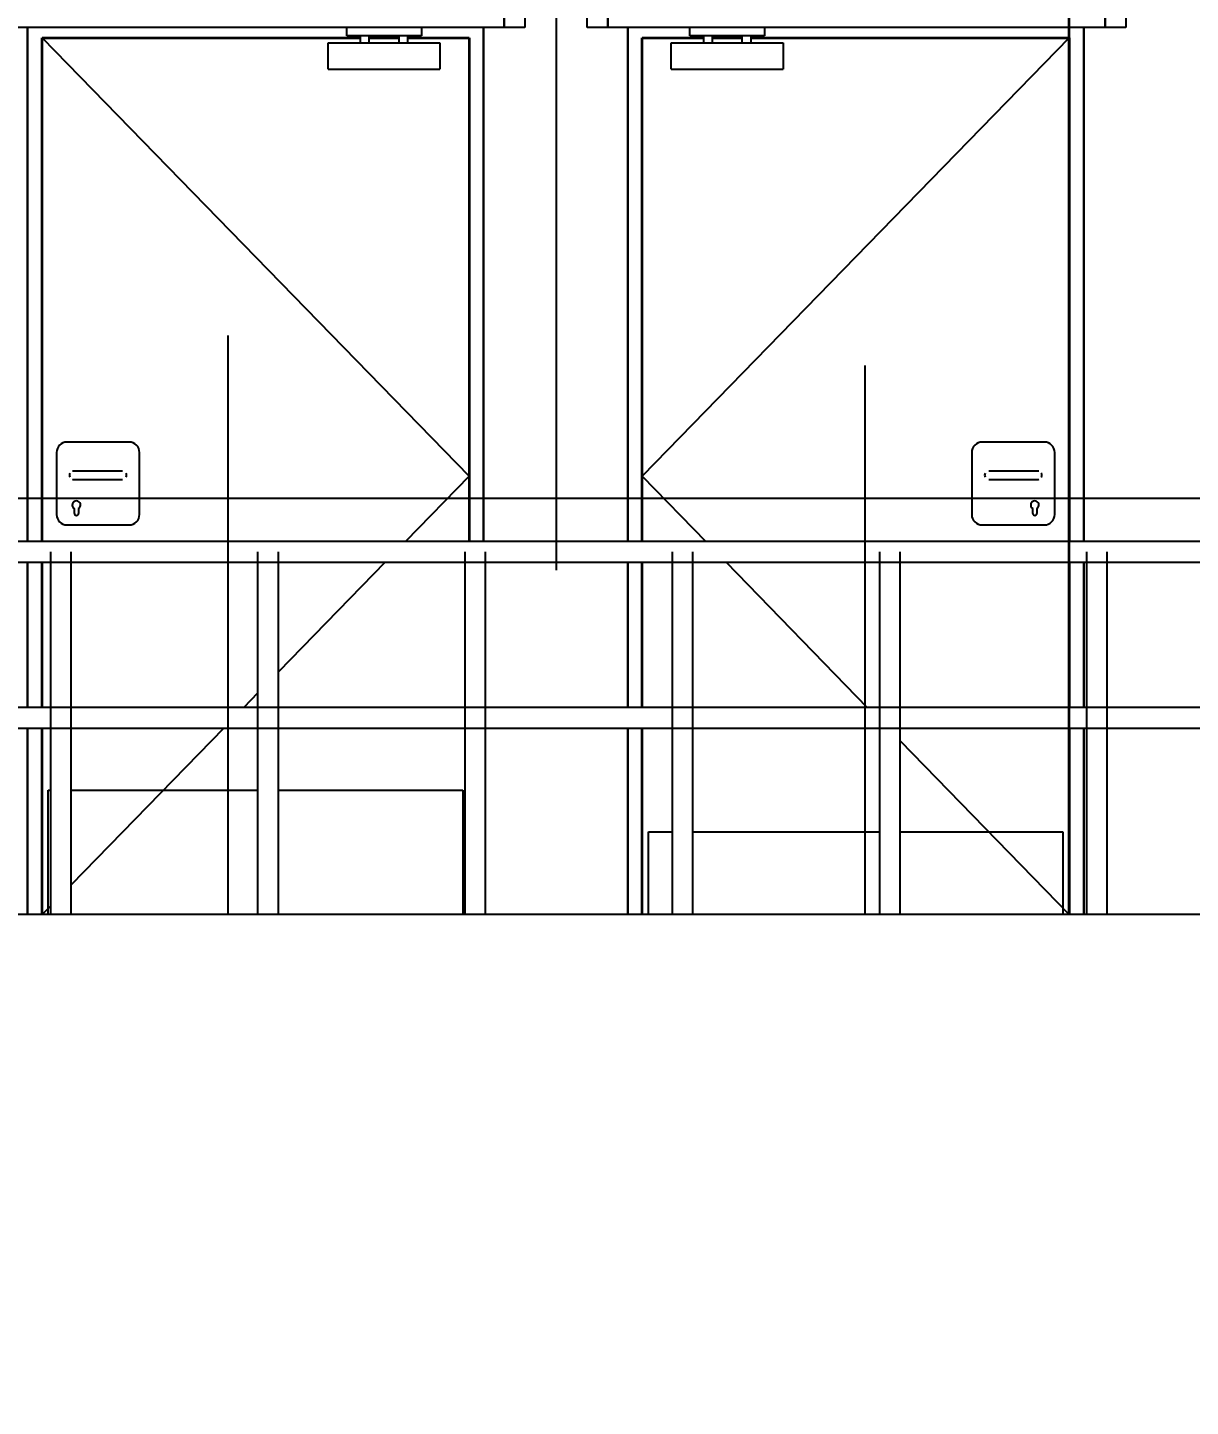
# Model space of a CAD drawing. Header units: millimetres. Extents: x 663313 to 1226001, y 1431724 to 1620898.
# Drawn here: x 849871 to 852676, y 1510068 to 1513395 of the extents above; entities that cross this region are included whole.
import ezdxf

# ---------------------------------------------------------------- set-up
doc = ezdxf.new("R2010")
doc.units = ezdxf.units.MM
doc.set_wipeout_variables(frame=1)
doc.linetypes.add('DPA_Grid _ Level 100', pattern=[1000, 550, -160, 130, -160])
doc.linetypes.add('Grid Line', pattern=[22.225, 12.7, -3.175000000000001, 3.175000000000001, -3.175000000000001])
doc.layers.add('000 - 0_HIDE_OBJ_FRAMING_DEF_SUB', color=7, linetype='Continuous', plot=False)
for name, color, linetype in [('000 - CONCRETE_EX_BUILDING_CUT_COLOR_5', 7, 'Continuous'), ('000 - CONCRETE_EX_BUILDING_MAIN_COLOR_1', 7, 'Continuous'), ('000 - CONCRETE_EX_BUILDING_SUB_COLOR_251', 7, 'Continuous'), ('000 - CONCRETE_EX_BUILDING_WIPEOUT_', 7, 'Continuous')]:
    doc.layers.add(name, color=color, linetype=linetype)
doc.styles.add('Arial_1', font='arial.ttf', dxfattribs={"height": 125})

# ---------------------------------------------------------------- blocks, each defined once
blk = doc.blocks.new('A$Cc1931124')
at = {"layer": '000 - 0_HIDE_OBJ_FRAMING_DEF_SUB', "color": 7, "linetype": 'Grid Line'}
blk.add_line((10.58428055536911, 9.595913556637015), (10.58428055536911, -1.869362701894943), dxfattribs=at)
at = {"layer": '000 - 0_HIDE_OBJ_FRAMING_DEF_SUB', "color": 7, "ltscale": 15}
blk.add_lwpolyline([(2.482848443905596, -1.69551309966505), (15.63102054980095, -1.69551309966505, -0.6377520879435784), (15.64975852402836, -1.744704212295119), (15.61411260033469, -1.780709630577121), (15.78450566204242, -1.610316571314115), (15.74696356209438, -1.648438822245453, 0.6100499591020645), (15.76759771257616, -1.69551309966505), (28.79609611397586, -1.69551309966505)], format="xyb", dxfattribs=at)
blk = doc.blocks.new('Railing - 50mm-V68-ENT 4 ELE-2 sheet')
at = {"layer": '000 - CONCRETE_EX_BUILDING_SUB_COLOR_251', "color": 7}
for p, q in [((-146259.6074795941, 104525.0000000002), (-146259.6074795941, 103650.0000000002)), ((-146209.6074795942, 103650.0000000002), (-146209.6074795942, 104525.0000000002))]:
    blk.add_line(p, q, dxfattribs=at)
blk = doc.blocks.new('Railing - Railing-15265332-ENT 4 ELE-2 sheet')
at = {"layer": '000 - CONCRETE_EX_BUILDING_SUB_COLOR_251', "color": 7}
for p, q in [((-146014.602825063, 104150.0000000004), (-150214.5987598419, 104150.0000000004)), ((-150200.2589485213, 104100.0000000005), (-146014.602825063, 104100.0000000005))]:
    blk.add_line(p, q, dxfattribs=at)
at = {"color": 7}
for p in [(-2999.999999999838, 0), (-2499.999999999882, 0), (-1999.999999999823, 0), (-1499.999999999832, 0), (-999.999999999842, 0), (-499.999999999817, 0)]:
    blk.add_blockref('Railing - 50mm-V68-ENT 4 ELE-2 sheet', p, dxfattribs=at)
blk = doc.blocks.new('Top Rail Type - Top Rail_Internal_-15265335-ENT 4 ELE-2 sheet')
at = {"layer": '000 - CONCRETE_EX_BUILDING_SUB_COLOR_251', "color": 7}
for p, q in [((-146014.6025329122, 104550.0000000002), (-150214.5984676921, 104550.0000000002)), ((-150200.2586563716, 104500.0000000002), (-146014.6025329122, 104500.0000000002))]:
    blk.add_line(p, q, dxfattribs=at)
blk = doc.blocks.new('DPA_DR-SG-SW-roomcal - D5_1100x2150 mm-23414587-ENT 4 ELE-2 sheet')
at = {"layer": '000 - CONCRETE_EX_BUILDING_MAIN_COLOR_1', "color": 7}
for p, q in [((-149314.6671564466, 105790.0000000001), (-149314.6671564466, 104550.0000000001)), ((-148214.6671564466, 104550.0000000001), (-148214.6671564466, 105790.0000000001)), ((-149279.6671564466, 105765.0000000001), (-148249.6671564466, 104707.5000000001)), ((-149279.6671564466, 104550.0000000001), (-149279.6671564466, 105765.0000000001)), ((-149279.6671564466, 105765.0000000001), (-148512.0569832849, 105765.0000000001)), ((-148490.1671564466, 105765.0000000001), (-148419.0569832849, 105765.0000000001)), ((-148397.1671564466, 105765.0000000001), (-148249.6671564466, 105765.0000000001)), ((-148249.6671564466, 104550.0000000001), (-148249.6671564466, 105765.0000000001)), ((-149069.6671564466, 104790.0000000001), (-149219.6671564466, 104790.0000000001)), ((-149244.6671564466, 104765.0000000001), (-149244.6671564466, 104615.0000000001)), ((-149044.6671564466, 104615.0000000001), (-149044.6671564466, 104765.0000000001)), ((-149100.6671564466, 104720.0000000002), (-149188.6671564466, 104720.0000000002)), ((-149188.6671564466, 104700.0000000002), (-149100.6671564466, 104700.0000000002)), ((-148249.6671564466, 104707.5000000001), (-148403.0714117657, 104550.0000000001)), ((-149201.7543179945, 104618.0000000001), (-149201.7543179945, 104629.3397459622)), ((-149191.7543179945, 104629.3397459622), (-149191.7543179945, 104618.0000000001)), ((-149219.6671564466, 104590.0000000001), (-149069.6671564466, 104590.0000000001)), ((-149314.6671564466, 104500.0000000001), (-149314.6671564466, 104150.0000000003)), ((-149279.6671564466, 104150.0000000003), (-149279.6671564466, 104500.0000000001)), ((-148451.7711753591, 104500.0000000001), (-148709.607479594, 104235.2797167686)), ((-148759.6074795941, 104183.9447653122), (-148792.6695205126, 104150.0000000003)), ((-149314.6671564466, 104100.0000000003), (-149314.6671564466, 103650.0000000001)), ((-149279.6671564466, 103650.0000000001), (-149279.6671564466, 104100.0000000003)), ((-148841.3692841059, 104100.0000000003), (-149209.7448784564, 103721.7891349269)), ((-149264.6671564466, 103650.0000000001), (-149264.6671564466, 103950.0000000001)), ((-149264.6671564466, 103950.0000000001), (-149259.6074795941, 103950.0000000001)), ((-149209.6074795941, 103950.0000000001), (-148759.6074795941, 103950.0000000001)), ((-148709.6074795941, 103950.0000000001), (-148264.6671564466, 103950.0000000001)), ((-148264.6671564466, 103950.0000000001), (-148264.6671564466, 103650.0000000001)), ((-149259.6074795941, 103670.5952507491), (-149279.6671564466, 103650.0000000001))]:
    blk.add_line(p, q, dxfattribs=at)
at = {"layer": '000 - CONCRETE_EX_BUILDING_MAIN_COLOR_1', "color": 7, "lineweight": 35}
for p, q in [((-149279.6671564466, 105765.0000000001), (-148512.0569832849, 105765.0000000001)), ((-149279.6671564466, 104550.0000000001), (-149279.6671564466, 105765.0000000001)), ((-148490.1671564466, 105765.0000000001), (-148419.0569832849, 105765.0000000001)), ((-148397.1671564466, 105765.0000000001), (-148249.6671564466, 105765.0000000001)), ((-148249.6671564466, 105765.0000000001), (-148249.6671564466, 104550.0000000001)), ((-149279.6671564466, 104150.0000000003), (-149279.6671564466, 104500.0000000001)), ((-149279.6671564466, 103650.0000000001), (-149279.6671564466, 104100.0000000003))]:
    blk.add_line(p, q, dxfattribs=at)
at = {"layer": '000 - CONCRETE_EX_BUILDING_MAIN_COLOR_1', "color": 7, "flags": 128}
for points in [[(-149203.6671564466, 104700.0000000002), (-149203.6551580465, 104700.0000000002), (-149203.6191820411, 104700.0000000002), (-149203.5592859844, 104700.0000000002), (-149203.4755656972, 104700.0000000002), (-149203.3681551142, 104700.0000000002), (-149203.2372260694, 104700.0000000002), (-149203.0829880213, 104700.0000000002), (-149202.9056877178, 104700.0000000002), (-149202.7056088018, 104700.0000000002), (-149202.4830713566, 104700.0000000002), (-149202.2384313949, 104700.0000000002), (-149201.9720802883, 104700.0000000002), (-149201.6844441418, 104700.0000000002), (-149201.3759831118, 104700.0000000002), (-149201.0471906702, 104700.0000000002), (-149200.6985928149, 104700.0000000002), (-149200.3307472279, 104700.0000000002), (-149199.9442423837, 104700.0000000002), (-149199.5396966077, 104700.0000000002), (-149199.1177570868, 104700.0000000002), (-149198.6790988342, 104700.0000000002), (-149198.2244236096, 104700.0000000002), (-149197.7544587963, 104700.0000000002), (-149197.2699562377, 104700.0000000002), (-149196.7716910346, 104700.0000000002), (-149196.2604603051, 104700.0000000002), (-149195.7370819092, 104700.0000000002), (-149195.2023931407, 104700.0000000002), (-149194.6572493877, 104700.0000000002), (-149194.1025227638, 104700.0000000002), (-149193.5391007132, 104700.0000000002), (-149192.9678845911, 104700.0000000002), (-149192.3897882214, 104700.0000000002), (-149191.805736435, 104700.0000000002), (-149191.2166635901, 104700.0000000002), (-149190.6235120777, 104700.0000000002), (-149190.0272308135, 104700.0000000002), (-149189.4287737206, 104700.0000000002), (-149188.8290982024, 104700.0000000002), (-149188.6671564466, 104700.0000000002)], [(-149188.6671564466, 104720.0000000002), (-149189.2669964594, 104720.0000000002), (-149189.8658768561, 104720.0000000002), (-149190.4628395559, 104720.0000000002), (-149191.0569295458, 104720.0000000002), (-149191.6471964085, 104720.0000000002), (-149192.2326958431, 104720.0000000002), (-149192.812491175, 104720.0000000002), (-149193.3856548558, 104720.0000000002), (-149193.9512699457, 104720.0000000002), (-149194.5084315813, 104720.0000000002), (-149195.0562484226, 104720.0000000002), (-149195.5938440797, 104720.0000000002), (-149196.1203585143, 104720.0000000002), (-149196.6349494155, 104720.0000000002), (-149197.1367935475, 104720.0000000002), (-149197.625088067, 104720.0000000002), (-149198.0990518069, 104720.0000000002), (-149198.5579265262, 104720.0000000002), (-149199.0009781232, 104720.0000000002), (-149199.4274978101, 104720.0000000002), (-149199.8368032461, 104720.0000000002), (-149200.2282396301, 104720.0000000002), (-149200.6011807472, 104720.0000000002), (-149200.9550299711, 104720.0000000002), (-149201.2892212187, 104720.0000000002), (-149201.6032198552, 104720.0000000002), (-149201.8965235499, 104720.0000000002), (-149202.1686630792, 104720.0000000002), (-149202.4192030782, 104720.0000000002), (-149202.6477427361, 104720.0000000002), (-149202.8539164384, 104720.0000000002), (-149203.0373943509, 104720.0000000002), (-149203.1978829484, 104720.0000000002), (-149203.3351254831, 104720.0000000002), (-149203.4489023965, 104720.0000000002), (-149203.5390316695, 104720.0000000002), (-149203.6053691147, 104720.0000000002), (-149203.6478086062, 104720.0000000002), (-149203.6662822501, 104720.0000000002)], [(-149085.6671564466, 104720.0000000002), (-149085.6791548466, 104720.0000000002), (-149085.715130852, 104720.0000000002), (-149085.7750269088, 104720.0000000002), (-149085.8587471959, 104720.0000000002), (-149085.966157779, 104720.0000000002), (-149086.0970868238, 104720.0000000002), (-149086.251324872, 104720.0000000002), (-149086.4286251754, 104720.0000000002), (-149086.6287040914, 104720.0000000002), (-149086.8512415366, 104720.0000000002), (-149087.0958814983, 104720.0000000002), (-149087.3622326049, 104720.0000000002), (-149087.6498687514, 104720.0000000002), (-149087.9583297813, 104720.0000000002), (-149088.287122223, 104720.0000000002), (-149088.6357200783, 104720.0000000002), (-149089.0035656653, 104720.0000000002), (-149089.3900705095, 104720.0000000002), (-149089.7946162855, 104720.0000000002), (-149090.2165558064, 104720.0000000002), (-149090.655214059, 104720.0000000002), (-149091.1098892836, 104720.0000000002), (-149091.579854097, 104720.0000000002), (-149092.0643566555, 104720.0000000002), (-149092.5626218586, 104720.0000000002), (-149093.0738525881, 104720.0000000002), (-149093.597230984, 104720.0000000002), (-149094.1319197525, 104720.0000000002), (-149094.6770635055, 104720.0000000002), (-149095.2317901295, 104720.0000000002), (-149095.79521218, 104720.0000000002), (-149096.3664283021, 104720.0000000002), (-149096.9445246718, 104720.0000000002), (-149097.5285764582, 104720.0000000002), (-149098.1176493031, 104720.0000000002), (-149098.7108008155, 104720.0000000002), (-149099.3070820796, 104720.0000000002), (-149099.9055391726, 104720.0000000002), (-149100.5052146908, 104720.0000000002), (-149100.6671564466, 104720.0000000002)], [(-149100.6671564466, 104700.0000000002), (-149100.0673164338, 104700.0000000002), (-149099.4684360371, 104700.0000000002), (-149098.8714733372, 104700.0000000002), (-149098.2773833474, 104700.0000000002), (-149097.6871164846, 104700.0000000002), (-149097.1016170502, 104700.0000000002), (-149096.5218217181, 104700.0000000002), (-149095.9486580373, 104700.0000000002), (-149095.3830429475, 104700.0000000002), (-149094.825881312, 104700.0000000002), (-149094.2780644706, 104700.0000000002), (-149093.7404688135, 104700.0000000002), (-149093.213954379, 104700.0000000002), (-149092.6993634778, 104700.0000000002), (-149092.1975193456, 104700.0000000002), (-149091.7092248262, 104700.0000000002), (-149091.2352610863, 104700.0000000002), (-149090.776386367, 104700.0000000002), (-149090.3333347699, 104700.0000000002), (-149089.9068150831, 104700.0000000002), (-149089.497509647, 104700.0000000002), (-149089.1060732631, 104700.0000000002), (-149088.7331321461, 104700.0000000002), (-149088.3792829221, 104700.0000000002), (-149088.0450916745, 104700.0000000002), (-149087.7310930379, 104700.0000000002), (-149087.4377893433, 104700.0000000002), (-149087.1656498139, 104700.0000000002), (-149086.915109815, 104700.0000000002), (-149086.6865701571, 104700.0000000002), (-149086.4803964549, 104700.0000000002), (-149086.2969185422, 104700.0000000002), (-149086.1364299448, 104700.0000000002), (-149085.9991874101, 104700.0000000002), (-149085.8854104968, 104700.0000000002), (-149085.7952812237, 104700.0000000002), (-149085.7289437786, 104700.0000000002), (-149085.6865042869, 104700.0000000002), (-149085.6680306431, 104700.0000000002)]]:
    blk.add_lwpolyline(points, dxfattribs=at)
at = {"layer": '000 - CONCRETE_EX_BUILDING_MAIN_COLOR_1', "color": 7}
for centre, radius, start, end in [((-149219.6671564466, 104765.0000000001), 25, 90, 180), ((-149069.6671564466, 104765.0000000001), 25.0000000000291, 0, 90), ((-149203.6671564466, 104710.0000000001), 10, 150.0000000001043, 180), ((-149203.6671564466, 104710.0000000001), 10, 150.0000000001043, 180), ((-149203.6671564466, 104710.0000000001), 10.00000000003154, 180, 209.9999999999891), ((-149203.6671564466, 104710.0000000001), 10.00000000003154, 180, 209.9999999999891), ((-149203.6671564466, 104710.0000000001), 9.999999999977296, 90, 105.000000000071), ((-149203.6671564466, 104710.0000000001), 9.999999999977296, 90, 105.000000000071), ((-149203.6671564466, 104710.0000000001), 10, 254.9999999999703, 269.9999999999996), ((-149203.6671564466, 104710.0000000001), 10, 254.9999999999703, 269.9999999999996), ((-149085.6671564466, 104710.0000000001), 10.00000000000769, 90, 97.22754938326013), ((-149085.6671564466, 104710.0000000001), 10, 262.7724506162211, 269.9999999999996), ((-149085.6671564466, 104710.0000000001), 9.999999999991783, 0, 29.99999999997421), ((-149085.6671564466, 104710.0000000001), 10, 330.0000000000206, 0), ((-149196.7543179945, 104638.0000000001), 9.999999999966578, 300.0000000002321, 240.0000000000559), ((-149219.6671564466, 104615.0000000001), 25, 180, 269.9999999999996), ((-149196.7543179945, 104618.0000000001), 5.000000000029104, 180, 0), ((-149069.6671564466, 104615.0000000001), 25.0000000000291, 269.9999999999996, 0)]:
    blk.add_arc(centre, radius, start, end, dxfattribs=at)
blk = doc.blocks.new('DPA_DR-SG-SW-roomcal - D4_1100x2150 mm-23090614-ENT 4 ELE-2 sheet')
at = {"layer": '000 - CONCRETE_EX_BUILDING_MAIN_COLOR_1', "color": 7}
for p, q in [((-147866.6671564466, 105790.0000000001), (-147866.6671564466, 104550.0000000001)), ((-146766.6671564466, 104549.8474553801), (-146766.6671564466, 105790.0000000001)), ((-146801.6671564466, 105765.0000000001), (-147831.6671564465, 104707.5000000001)), ((-147831.6671564465, 105765.0000000001), (-147831.6671564465, 104550.0000000001)), ((-147831.6671564465, 105765.0000000001), (-147684.1671564466, 105765.0000000001)), ((-147662.2773296082, 105765.0000000001), (-147591.1671564466, 105765.0000000001)), ((-147569.2773296082, 105765.0000000001), (-146801.6671564466, 105765.0000000001)), ((-146801.6671564466, 105765.0000000001), (-146801.6671564466, 104549.8403561741)), ((-146861.6671564465, 104790.0000000001), (-147011.6671564466, 104790.0000000001)), ((-147036.6671564466, 104765.0000000001), (-147036.6671564466, 104615.0000000001)), ((-146836.6671564466, 104615.0000000001), (-146836.6671564466, 104765.0000000001)), ((-147831.6671564465, 104707.5000000001), (-147678.2629011274, 104550.0000000001)), ((-146892.6671564465, 104720.0000000002), (-146980.6671564465, 104720.0000000002)), ((-146980.6671564465, 104700.0000000002), (-146892.6671564465, 104700.0000000002)), ((-146889.5799948987, 104618.0000000001), (-146889.5799948987, 104629.3397459622)), ((-146879.5799948986, 104629.3397459622), (-146879.5799948986, 104618.0000000001)), ((-147011.6671564466, 104590.0000000001), (-146861.6671564465, 104590.0000000001)), ((-147866.6671564466, 104500.0000000001), (-147866.6671564466, 104150.0000000003)), ((-147831.6671564465, 104500.0000000001), (-147831.6671564465, 104150.0000000003)), ((-147629.563137534, 104500.0000000001), (-147288.6647923806, 104150.0000000003)), ((-146801.6671564466, 104500.1601720893), (-146801.6671564466, 104149.8403562336)), ((-146766.6671564466, 104149.8474554396), (-146766.6671564466, 104500.153049392)), ((-147866.6671564466, 104100.0000000003), (-147866.6671564466, 103650.0000000001)), ((-147831.6671564465, 104100.0000000003), (-147831.6671564465, 103650.0000000001)), ((-146801.6671564466, 104100.1601720301), (-146801.6671564466, 103650.0000000001)), ((-146766.6671564466, 103650.0000000001), (-146766.6671564466, 104100.1530493327)), ((-147209.6074795941, 104068.8319337171), (-146801.6671564466, 103650.0000000001)), ((-147816.6671564466, 103650.0000000001), (-147816.6671564466, 103850.0000000001)), ((-147816.6671564466, 103850.0000000001), (-147759.6074795941, 103850.0000000001)), ((-147709.6074795941, 103850.0000000001), (-147259.607479594, 103850.0000000001)), ((-147209.6074795941, 103850.0000000001), (-146816.6671564465, 103850.0000000001)), ((-146816.6671564465, 103850.0000000001), (-146816.6671564465, 103650.0000000001))]:
    blk.add_line(p, q, dxfattribs=at)
at = {"layer": '000 - CONCRETE_EX_BUILDING_MAIN_COLOR_1', "color": 7, "lineweight": 35}
for p, q in [((-147831.6671564465, 105765.0000000001), (-147684.1671564466, 105765.0000000001)), ((-147831.6671564465, 104550.0000000001), (-147831.6671564465, 105765.0000000001)), ((-147662.2773296082, 105765.0000000001), (-147591.1671564466, 105765.0000000001)), ((-147569.2773296082, 105765.0000000001), (-146801.6671564466, 105765.0000000001)), ((-146801.6671564466, 105765.0000000001), (-146801.6671564466, 104549.8403561741)), ((-147831.6671564465, 104150.0000000003), (-147831.6671564465, 104500.0000000001)), ((-146801.6671564466, 104500.1601720893), (-146801.6671564466, 104149.8403562336)), ((-147831.6671564465, 103650.0000000001), (-147831.6671564465, 104100.0000000003)), ((-146801.6671564466, 104100.1601720301), (-146801.6671564466, 103650.0000000001))]:
    blk.add_line(p, q, dxfattribs=at)
at = {"layer": '000 - CONCRETE_EX_BUILDING_MAIN_COLOR_1', "color": 7, "flags": 128}
for points in [[(-146995.6671564465, 104700.0000000002), (-146995.6551580464, 104700.0000000002), (-146995.6191820411, 104700.0000000002), (-146995.5592859843, 104700.0000000002), (-146995.4755656971, 104700.0000000002), (-146995.3681551141, 104700.0000000002), (-146995.2372260693, 104700.0000000002), (-146995.0829880212, 104700.0000000002), (-146994.9056877178, 104700.0000000002), (-146994.7056088017, 104700.0000000002), (-146994.4830713565, 104700.0000000002), (-146994.2384313948, 104700.0000000002), (-146993.9720802882, 104700.0000000002), (-146993.6844441417, 104700.0000000002), (-146993.3759831117, 104700.0000000002), (-146993.0471906702, 104700.0000000002), (-146992.6985928148, 104700.0000000002), (-146992.3307472278, 104700.0000000002), (-146991.9442423836, 104700.0000000002), (-146991.5396966077, 104700.0000000002), (-146991.1177570867, 104700.0000000002), (-146990.6790988341, 104700.0000000002), (-146990.2244236095, 104700.0000000002), (-146989.7544587962, 104700.0000000002), (-146989.2699562376, 104700.0000000002), (-146988.7716910345, 104700.0000000002), (-146988.260460305, 104700.0000000002), (-146987.7370819091, 104700.0000000002), (-146987.2023931407, 104700.0000000002), (-146986.6572493876, 104700.0000000002), (-146986.1025227637, 104700.0000000002), (-146985.5391007131, 104700.0000000002), (-146984.967884591, 104700.0000000002), (-146984.3897882213, 104700.0000000002), (-146983.8057364349, 104700.0000000002), (-146983.21666359, 104700.0000000002), (-146982.6235120776, 104700.0000000002), (-146982.0272308134, 104700.0000000002), (-146981.4287737205, 104700.0000000002), (-146980.8290982024, 104700.0000000002), (-146980.6671564465, 104700.0000000002)], [(-146980.6671564465, 104720.0000000002), (-146981.2669964593, 104720.0000000002), (-146981.8658768561, 104720.0000000002), (-146982.4628395559, 104720.0000000002), (-146983.0569295457, 104720.0000000002), (-146983.6471964084, 104720.0000000002), (-146984.2326958429, 104720.0000000002), (-146984.8124911749, 104720.0000000002), (-146985.3856548558, 104720.0000000002), (-146985.9512699456, 104720.0000000002), (-146986.5084315811, 104720.0000000002), (-146987.0562484225, 104720.0000000002), (-146987.5938440796, 104720.0000000002), (-146988.1203585142, 104720.0000000002), (-146988.6349494153, 104720.0000000002), (-146989.1367935475, 104720.0000000002), (-146989.625088067, 104720.0000000002), (-146990.0990518068, 104720.0000000002), (-146990.5579265261, 104720.0000000002), (-146991.0009781232, 104720.0000000002), (-146991.42749781, 104720.0000000002), (-146991.8368032461, 104720.0000000002), (-146992.22823963, 104720.0000000002), (-146992.6011807471, 104720.0000000002), (-146992.955029971, 104720.0000000002), (-146993.2892212187, 104720.0000000002), (-146993.6032198552, 104720.0000000002), (-146993.8965235498, 104720.0000000002), (-146994.1686630792, 104720.0000000002), (-146994.4192030781, 104720.0000000002), (-146994.647742736, 104720.0000000002), (-146994.8539164382, 104720.0000000002), (-146995.0373943508, 104720.0000000002), (-146995.1978829483, 104720.0000000002), (-146995.335125483, 104720.0000000002), (-146995.4489023963, 104720.0000000002), (-146995.5390316694, 104720.0000000002), (-146995.6053691145, 104720.0000000002), (-146995.6478086062, 104720.0000000002), (-146995.6662822499, 104720.0000000002)], [(-146877.6671564465, 104720.0000000002), (-146877.6791548466, 104720.0000000002), (-146877.715130852, 104720.0000000002), (-146877.7750269087, 104720.0000000002), (-146877.8587471959, 104720.0000000002), (-146877.9661577789, 104720.0000000002), (-146878.0970868237, 104720.0000000002), (-146878.2513248718, 104720.0000000002), (-146878.4286251752, 104720.0000000002), (-146878.6287040914, 104720.0000000002), (-146878.8512415365, 104720.0000000002), (-146879.0958814982, 104720.0000000002), (-146879.3622326048, 104720.0000000002), (-146879.6498687514, 104720.0000000002), (-146879.9583297813, 104720.0000000002), (-146880.2871222228, 104720.0000000002), (-146880.6357200782, 104720.0000000002), (-146881.0035656652, 104720.0000000002), (-146881.3900705094, 104720.0000000002), (-146881.7946162854, 104720.0000000002), (-146882.2165558063, 104720.0000000002), (-146882.6552140588, 104720.0000000002), (-146883.1098892835, 104720.0000000002), (-146883.5798540969, 104720.0000000002), (-146884.0643566554, 104720.0000000002), (-146884.5626218585, 104720.0000000002), (-146885.073852588, 104720.0000000002), (-146885.5972309839, 104720.0000000002), (-146886.1319197524, 104720.0000000002), (-146886.6770635054, 104720.0000000002), (-146887.2317901293, 104720.0000000002), (-146887.7952121799, 104720.0000000002), (-146888.366428302, 104720.0000000002), (-146888.9445246717, 104720.0000000002), (-146889.5285764581, 104720.0000000002), (-146890.117649303, 104720.0000000002), (-146890.7108008155, 104720.0000000002), (-146891.3070820795, 104720.0000000002), (-146891.9055391725, 104720.0000000002), (-146892.5052146906, 104720.0000000002), (-146892.6671564465, 104720.0000000002)], [(-146892.6671564465, 104700.0000000002), (-146892.0673164337, 104700.0000000002), (-146891.468436037, 104700.0000000002), (-146890.8714733372, 104700.0000000002), (-146890.2773833473, 104700.0000000002), (-146889.6871164846, 104700.0000000002), (-146889.1016170501, 104700.0000000002), (-146888.521821718, 104700.0000000002), (-146887.9486580373, 104700.0000000002), (-146887.3830429474, 104700.0000000002), (-146886.8258813119, 104700.0000000002), (-146886.2780644705, 104700.0000000002), (-146885.7404688134, 104700.0000000002), (-146885.2139543789, 104700.0000000002), (-146884.6993634777, 104700.0000000002), (-146884.1975193456, 104700.0000000002), (-146883.7092248261, 104700.0000000002), (-146883.2352610863, 104700.0000000002), (-146882.7763863669, 104700.0000000002), (-146882.3333347699, 104700.0000000002), (-146881.906815083, 104700.0000000002), (-146881.497509647, 104700.0000000002), (-146881.106073263, 104700.0000000002), (-146880.733132146, 104700.0000000002), (-146880.379282922, 104700.0000000002), (-146880.0450916744, 104700.0000000002), (-146879.7310930378, 104700.0000000002), (-146879.4377893432, 104700.0000000002), (-146879.1656498138, 104700.0000000002), (-146878.9151098149, 104700.0000000002), (-146878.686570157, 104700.0000000002), (-146878.4803964547, 104700.0000000002), (-146878.2969185422, 104700.0000000002), (-146878.1364299447, 104700.0000000002), (-146877.99918741, 104700.0000000002), (-146877.8854104967, 104700.0000000002), (-146877.7952812236, 104700.0000000002), (-146877.7289437784, 104700.0000000002), (-146877.6865042869, 104700.0000000002), (-146877.668030643, 104700.0000000002)]]:
    blk.add_lwpolyline(points, dxfattribs=at)
at = {"layer": '000 - CONCRETE_EX_BUILDING_MAIN_COLOR_1', "color": 7}
for centre, radius, start, end in [((-147011.6671564466, 104765.0000000001), 24.9999999999709, 90, 180), ((-146861.6671564465, 104765.0000000001), 24.9999999999709, 0, 90), ((-146995.6671564466, 104710.0000000001), 9.999999999970896, 150.0000000001765, 180), ((-146995.6671564466, 104710.0000000001), 10.00000000003154, 180, 209.9999999999891), ((-146995.6671564466, 104710.0000000001), 10, 82.77245061672826, 90), ((-146995.6671564466, 104710.0000000001), 9.999999999993463, 269.9999999999996, 277.2275493839423), ((-146877.6671564465, 104710.0000000001), 10, 74.9999999999491, 90), ((-146877.6671564465, 104710.0000000001), 10, 74.9999999999491, 90), ((-146877.6671564465, 104710.0000000001), 10.00000000000541, 269.9999999999996, 285.000000000029), ((-146877.6671564465, 104710.0000000001), 10.00000000000541, 269.9999999999996, 285.000000000029), ((-146877.6671564465, 104710.0000000001), 9.999999999991783, 0, 29.99999999997421), ((-146877.6671564465, 104710.0000000001), 9.999999999991783, 0, 29.99999999997421), ((-146877.6671564465, 104710.0000000001), 10, 330.0000000000206, 0), ((-146877.6671564465, 104710.0000000001), 10, 330.0000000000206, 0), ((-146884.5799948986, 104638.0000000001), 9.999999999995682, 300.00000000016, 239.9999999998393), ((-147011.6671564466, 104615.0000000001), 24.9999999999709, 180, 269.9999999999996), ((-146884.5799948986, 104618.0000000001), 5.000000000029104, 180, 0), ((-146861.6671564465, 104615.0000000001), 24.9999999999709, 269.9999999999996, 0)]:
    blk.add_arc(centre, radius, start, end, dxfattribs=at)
blk = doc.blocks.new('Door Closer - Standard-5197552-ENT 4 ELE-2 sheet')
at = {"layer": '000 - CONCRETE_EX_BUILDING_MAIN_COLOR_1', "color": 7}
for p, q in [((-147716.6671564466, 105769.8500000001), (-147716.6671564466, 105790.0000000001)), ((-147536.6671564466, 105790.0000000001), (-147536.6671564466, 105769.8500000001)), ((-147761.6671564466, 105689.3500000001), (-147761.6671564466, 105753.3500000001)), ((-147761.6671564466, 105753.3500000001), (-147491.6671564465, 105753.3500000001)), ((-147536.6671564466, 105769.8500000001), (-147716.6671564466, 105769.8500000001)), ((-147684.1671564465, 105769.8500000002), (-147684.1671564465, 105753.3500000002)), ((-147662.1671564465, 105753.3500000002), (-147662.1671564465, 105769.8500000002)), ((-147591.1671564465, 105769.8500000002), (-147591.1671564465, 105753.3500000002)), ((-147569.1671564466, 105753.3500000002), (-147569.1671564466, 105769.8500000002)), ((-147491.6671564465, 105753.3500000001), (-147491.6671564465, 105689.3500000001)), ((-147761.6671564466, 105689.3500000001), (-147491.6671564465, 105689.3500000001))]:
    blk.add_line(p, q, dxfattribs=at)
blk = doc.blocks.new('Door Closer - Standard-5371558-ENT 4 ELE-2 sheet')
at = {"layer": '000 - CONCRETE_EX_BUILDING_MAIN_COLOR_1', "color": 7}
for p, q in [((-148544.6671564466, 105769.8500000001), (-148544.6671564466, 105790.0000000001)), ((-148364.6671564466, 105790.0000000001), (-148364.6671564466, 105769.8500000001)), ((-148589.6671564466, 105689.3500000001), (-148589.6671564466, 105753.3500000001)), ((-148589.6671564466, 105753.3500000001), (-148319.6671564466, 105753.3500000001)), ((-148364.6671564466, 105769.8500000001), (-148544.6671564466, 105769.8500000001)), ((-148512.1671564466, 105769.8500000002), (-148512.1671564466, 105753.3500000002)), ((-148490.1671564466, 105753.3500000002), (-148490.1671564466, 105769.8500000002)), ((-148419.1671564466, 105769.8500000002), (-148419.1671564466, 105753.3500000002)), ((-148397.1671564466, 105753.3500000002), (-148397.1671564466, 105769.8500000002)), ((-148319.6671564466, 105753.3500000001), (-148319.6671564466, 105689.3500000001)), ((-148589.6671564466, 105689.3500000001), (-148319.6671564466, 105689.3500000001))]:
    blk.add_line(p, q, dxfattribs=at)
blk = doc.blocks.new('DPA_RF_LEDGE 1500 WIDTH - Ledge-21159804-ENT 4 ELE-2 sheet')
at = {"layer": '000 - CONCRETE_EX_BUILDING_MAIN_COLOR_1', "color": 7}
for p, q in [((-147964.6671564465, 105870.0416941063), (-147964.6671564465, 105890.0000000001)), ((-147914.6671564465, 105890.0000000001), (-147964.6671564465, 105890.0000000001)), ((-147914.6671564465, 105890.0000000001), (-147914.6671564465, 105870.0416941063)), ((-147914.6671564465, 105870.0416941063), (-147914.6671564465, 105890.0000000001)), ((-146714.6671564466, 105890.0000000001), (-147914.6671564465, 105890.0000000001)), ((-146714.6671564466, 105868.9151305774), (-146714.6671564466, 105890.0000000001)), ((-146664.6671564465, 105890.0000000001), (-146714.6671564466, 105890.0000000001)), ((-146714.6671564466, 105890.0000000001), (-146714.6671564466, 105870.0416941063)), ((-146664.6671564465, 105890.0000000001), (-146664.6671564465, 105868.9151305774)), ((-147964.6671564466, 105840.0000000001), (-147964.6671564465, 105870.0416941063)), ((-147914.6671564465, 105870.0416941063), (-147964.6671564465, 105870.0416941063)), ((-147914.6671564465, 105870.0416941063), (-147914.6671564465, 105840.0000000001)), ((-147914.6671564465, 105840.0000000001), (-147914.6671564465, 105870.0416941063)), ((-146714.6671564466, 105870.0416941063), (-147914.6671564465, 105870.0416941063)), ((-146714.6671564466, 105870.0416941063), (-146714.6671564466, 105840.0000000001)), ((-146664.6671564465, 105868.9151305774), (-146714.6671564466, 105868.9151305774)), ((-146664.6671564465, 105868.9151305774), (-146664.6671564465, 105838.8734364711)), ((-147964.6671564466, 105790.0000000001), (-147964.6671564466, 105840.0000000001)), ((-147914.6671564465, 105840.0000000001), (-147964.6671564466, 105840.0000000001)), ((-147914.6671564465, 105840.0000000001), (-147914.6671564465, 105790.0000000001)), ((-147914.6671564465, 105790.0000000001), (-147914.6671564465, 105840.0000000001)), ((-146714.6671564466, 105840.0000000001), (-147914.6671564465, 105840.0000000001)), ((-146714.6671564466, 105790.0000000001), (-146714.6671564466, 105838.8734364711)), ((-146664.6671564465, 105838.8734364711), (-146714.6671564466, 105838.8734364711)), ((-146714.6671564466, 105838.8734364711), (-146714.6671564466, 105790.0000000001)), ((-146664.6671564465, 105838.8734364711), (-146664.6671564465, 105790.0000000001)), ((-147914.6671564465, 105790.0000000001), (-147964.6671564466, 105790.0000000001)), ((-146714.6671564466, 105790.0000000001), (-147914.6671564465, 105790.0000000001)), ((-146664.6671564465, 105790.0000000001), (-146714.6671564466, 105790.0000000001))]:
    blk.add_line(p, q, dxfattribs=at)
blk = doc.blocks.new('DPA_Door Tag - Standard-6249581-ENT 4 ELE-2 sheet')
at = {"layer": '000 - 0_HIDE_OBJ_FRAMING_DEF_SUB', "color": 7}
for p, q in [((-150662.8748466512, 103282.9574180996), (-150662.8748466512, 102482.9574180996)), ((-150662.8748466512, 103282.9574180996), (-149262.8748466512, 103282.9574180996)), ((-149262.8748466512, 103282.9574180996), (-149262.8748466512, 102482.9574180996)), ((-150662.8748466512, 102482.9574180996), (-149262.8748466512, 102482.9574180996))]:
    blk.add_line(p, q, dxfattribs=at)
at = {"layer": '000 - 0_HIDE_OBJ_FRAMING_DEF_SUB', "color": 7, "lineweight": 9, "insert": (-150062.5502175464, 102854.9864882196), "char_height": 249.9999999999999, "width": 144.30375, "attachment_point": 1, "style": 'Arial_1'}
blk.add_mtext('-', dxfattribs=at)
blk = doc.blocks.new('A$Cc320a9d8')
at = {"layer": '000 - 0_HIDE_OBJ_FRAMING_DEF_SUB', "color": 7, "lineweight": 35}
blk.add_line((-40847.87204339704, 6472.096544785207), (-40847.87204339704, -2329.673384817084), dxfattribs=at)
at = {"layer": '000 - 0_HIDE_OBJ_FRAMING_DEF_SUB', "color": 7}
for p, q in [((-42876.7993034774, 3847.398511669351), (-42876.7993034774, 1682.957418099541)), ((-41339.9376783811, 3774.982213467971), (-41339.9376783811, 1682.957418099541)), ((-42876.7993034774, 1682.957418099541), (-43308.19780716393, 1682.957418099541)), ((-41339.9376783811, 1682.957418099541), (-41720.42057766276, 1682.957418099541))]:
    blk.add_line(p, q, dxfattribs=at)
at = {"layer": '000 - 0_HIDE_OBJ_FRAMING_DEF_SUB', "color": 7, "linetype": 'DPA_Grid _ Level 100'}
blk.add_line((-52850.23139427649, 2300), (0, 2300), dxfattribs=at)
at = {"layer": '000 - CONCRETE_EX_BUILDING_MAIN_COLOR_1', "color": 7}
for p, q in [((-43359.99011695944, 3349.999999999985), (-43359.99011695944, 4590)), ((-42259.9901169592, 4590), (-42259.9901169592, 3349.999999999985)), ((-41911.99011695944, 3349.999999999985), (-41911.99011695944, 4590)), ((-40811.9901169592, 4590), (-40811.9901169592, 3349.847455380077)), ((-43359.99011695944, 2950.000000000218), (-43359.99011695944, 3300)), ((-41911.99011695944, 2950.000000000218), (-41911.99011695944, 3300)), ((-40811.9901169592, 3300.153049391884), (-40811.9901169592, 2949.847455439536)), ((-43359.99011695944, 2450), (-43359.99011695944, 2900.000000000218)), ((-41911.99011695944, 2450), (-41911.99011695944, 2900.000000000218)), ((-40811.9901169592, 2900.153049332643), (-40811.9901169592, 2450))]:
    blk.add_line(p, q, dxfattribs=at)
at = {"layer": '000 - 0_HIDE_OBJ_FRAMING_DEF_SUB', "color": 7, "lineweight": 9}
for p in [(105954.6770394873, -101200.0000000001), (107542.4542689885, -101200.0000000001)]:
    blk.add_blockref('DPA_Door Tag - Standard-6249581-ENT 4 ELE-2 sheet', p, dxfattribs=at)
at = {"layer": '000 - CONCRETE_EX_BUILDING_MAIN_COLOR_1', "color": 7}
for name, p in [('DPA_RF_LEDGE 1500 WIDTH - Ledge-21159804-ENT 4 ELE-2 sheet', (104504.6770394873, -101200.0000000001)), ('DPA_RF_LEDGE 1500 WIDTH - Ledge-21159804-ENT 4 ELE-2 sheet', (105954.6770394873, -101200.0000000001)), ('DPA_DR-SG-SW-roomcal - D5_1100x2150 mm-23414587-ENT 4 ELE-2 sheet', (105954.6770394873, -101200.0000000001)), ('Door Closer - Standard-5371558-ENT 4 ELE-2 sheet', (105954.6770394873, -101200.0000000001)), ('DPA_DR-SG-SW-roomcal - D4_1100x2150 mm-23090614-ENT 4 ELE-2 sheet', (105954.6770394873, -101200.0000000001)), ('Door Closer - Standard-5197552-ENT 4 ELE-2 sheet', (105954.6770394873, -101200.0000000001))]:
    blk.add_blockref(name, p, dxfattribs=at)
at = {"layer": '000 - CONCRETE_EX_BUILDING_SUB_COLOR_251', "color": 7}
for name in ['Railing - Railing-15265332-ENT 4 ELE-2 sheet', 'Top Rail Type - Top Rail_Internal_-15265335-ENT 4 ELE-2 sheet']:
    blk.add_blockref(name, (105954.6770394873, -101200.0000000001), dxfattribs=at)
at = {"layer": '000 - 0_HIDE_OBJ_FRAMING_DEF_SUB', "color": 7, "lineweight": 9, "char_height": 249.9999999999998, "attachment_point": 1, "style": 'Arial_1'}
for s, insert, width in [('18', (-42616.89199910359, 2009.481478580405), 464.9787499999997), ('5', (-43005.25437933556, 1617.335788747718), 232.4893749999999), ('D', (-42814.78544298536, 1617.335788747718), 304.6412499999998), ('011', (-42344.16395069938, 1617.335788747718), 697.4681249999994)]:
    blk.add_mtext(s, dxfattribs=dict(at, insert=insert, width=width))
at = {"color": 7}
blk.add_wipeout([(-39789.72738792439, 1.9999999999417923), (-39782.98130320545, 2449.999999999982), (-44259.78225657089, 2449.999999999982), (-44241.78225657089, 2275), (-44539.78225657136, 2275), (-44521.78225657135, 2100), (-44819.78225657136, 2100), (-44801.782256571125, 1924.9999999999964), (-45099.782256572056, 1924.9999999999964), (-45081.782256572056, 1750.0000000000073), (-45379.782256571125, 1750.0000000000073), (-45361.782256571125, 1575.0000000000146), (-45659.782256571125, 1575.0000000000146), (-45641.782256571125, 1399.9999999999964), (-45939.782256571125, 1399.9999999999964), (-45921.782256571125, 1225), (-46219.782256571816, 1225), (-46201.782256571816, 1050.0000000000182), (-46499.78225657112, 1050.0000000000182), (-46481.782256571125, 874.9999999999964), (-46779.78225657112, 874.9999999999964), (-46761.78225657089, 700.0000000000036), (-47059.78225657159, 700.0000000000036), (-47041.78225657159, 525.0000000000036), (-47339.78225657112, 525.0000000000036), (-47321.78225657112, 350.0000000000109), (-47619.78225657089, 350.0000000000109), (-47601.78225657088, 175), (-47899.78225656995, 175), (-47881.9879708559, 1.9999999999417923)], dxfattribs=at).dxf.layer = '000 - CONCRETE_EX_BUILDING_WIPEOUT_'
at = {"layer": '000 - CONCRETE_EX_BUILDING_CUT_COLOR_5', "color": 7}
blk.add_lwpolyline([(-39782.98130320544, 2449.999999999985), (-44259.78225657088, 2449.999999999985), (-44241.78225657088, 2275), (-44539.78225657134, 2275), (-44521.78225657134, 2100), (-44819.78225657134, 2100), (-44801.78225657111, 1925), (-45099.78225657204, 1925), (-45081.78225657204, 1750), (-45379.78225657111, 1750), (-45361.78225657111, 1575.000000000015), (-45659.78225657111, 1575.000000000015)], dxfattribs=at)
at = {"layer": '000 - CONCRETE_EX_BUILDING_MAIN_COLOR_1', "color": 7}
blk.add_line((-39784.78632179019, 2449.999999999985), (-44259.78225657088, 2449.999999999985), dxfattribs=at)

msp = doc.modelspace()

# ---------------------------------------------------------------- block references
at = {"color": 7, "xscale": 1000, "yscale": 1000, "zscale": 1000}
msp.add_blockref('A$Cc1931124', (840561.7259781347, 1513955.00114329), dxfattribs=at)

# ---------------------------------------------------------------- next in the draw order: block references
at = {"color": 7}
msp.add_blockref('A$Cc320a9d8', (893230.792855222, 1508805.00114329), dxfattribs=at)

doc.saveas('drawing.dxf')
